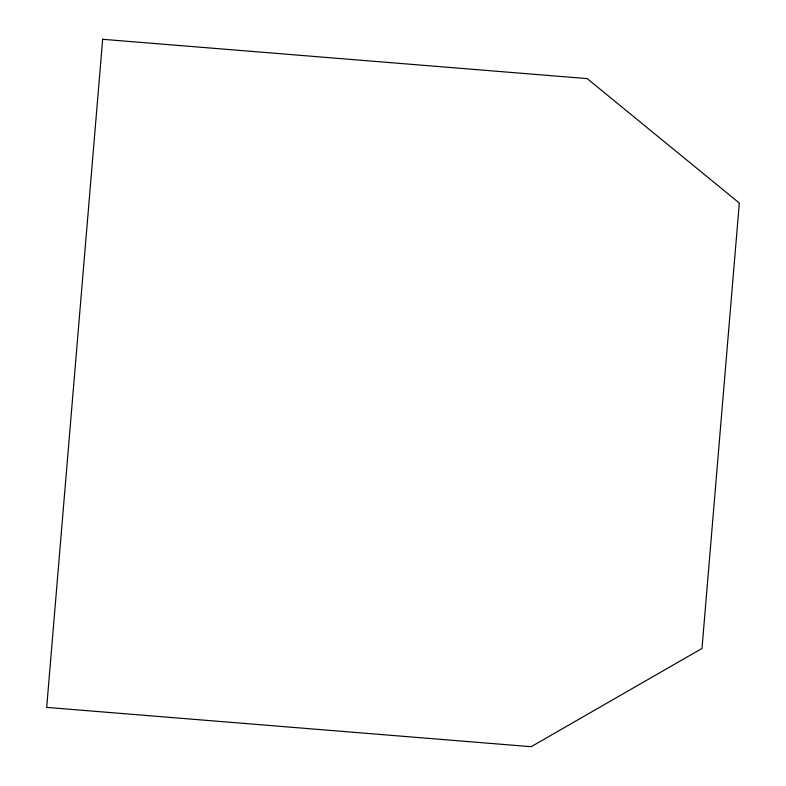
<?xml version="1.0" encoding="UTF-8"?>
<svg xmlns="http://www.w3.org/2000/svg" width="786" height="786" viewBox="0 0 786 786"><rect width="100%" height="100%" fill="white"/><g stroke="black" fill="none" stroke-linecap="round" stroke-linejoin="round"><path stroke-width="1.18" d="M102.661 39.3L46.679 707.4L531.169 746.7L701.996 648.45L739.321 203.053L587.152 78.6L102.661 39.3"/></g></svg>
